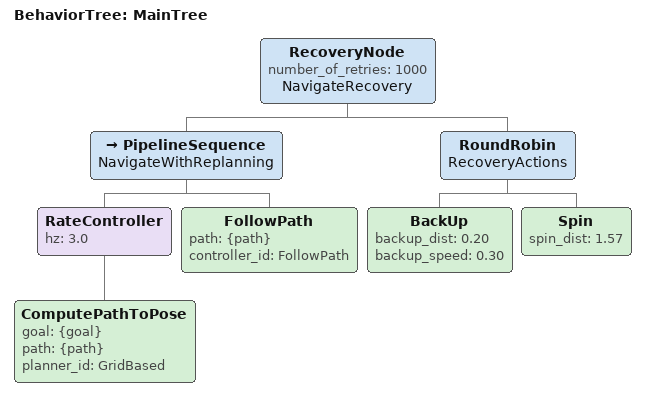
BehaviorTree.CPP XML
<?xml version="1.0"?>
<root main_tree_to_execute="MainTree">
  <BehaviorTree ID="MainTree">

    <RecoveryNode number_of_retries="1000" name="NavigateRecovery">

      <PipelineSequence name="NavigateWithReplanning">
        <RateController hz="3.0">
          <ComputePathToPose goal="{goal}" path="{path}" planner_id="GridBased"/>
        </RateController>
        <FollowPath path="{path}" controller_id="FollowPath"/>
      </PipelineSequence>

      <RoundRobin name="RecoveryActions">
        <BackUp backup_dist="0.20" backup_speed="0.30"/>
        <Spin spin_dist="1.57"/>
      </RoundRobin>

    </RecoveryNode>

  </BehaviorTree>
</root>
